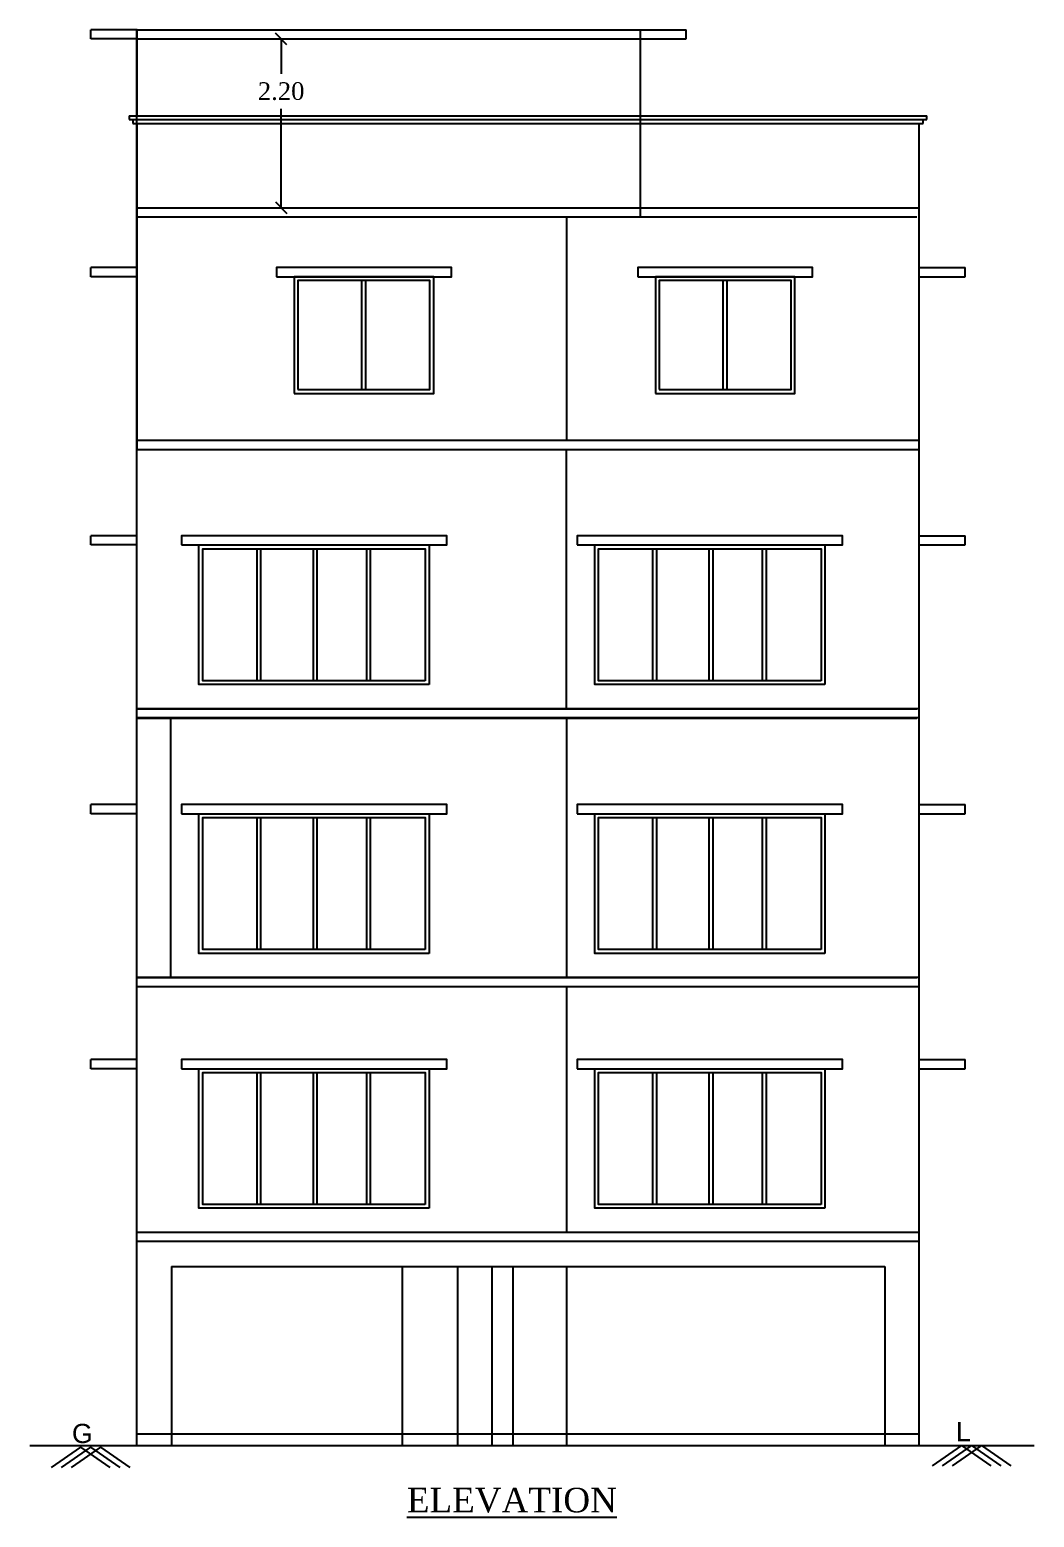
# Model space of a CAD drawing. Header units: metres. Extents: x 7889 to 8063, y -2348 to -2272.
# Drawn here: x 7890.41 to 7903.51, y -2297.26 to -2277.88 of the extents above; entities that cross this region are included whole.
import ezdxf
from ezdxf.enums import TextEntityAlignment as Align

# ---------------------------------------------------------------- set-up
doc = ezdxf.new("R2010")
doc.units = ezdxf.units.M
doc.header["$MEASUREMENT"] = 0
doc.layers.add('BLK_1_STAIR_HEADROOM', color=55, linetype='Continuous')
doc.styles.add('Isa-', font='times.ttf')
doc.styles.get("Standard").update_dxf_attribs({"font": 'arial.ttf'})
doc.styles.add('STYLE2', font='times.ttf')
doc.dimstyles.new('ISO-25', dxfattribs={"dimscale": 0, "dimtxt": 0.23, "dimasz": 0.15, "dimexe": 1.25, "dimexo": 0.625, "dimgap": 0.11, "dimtad": 0, "dimtih": 1, "dimtoh": 1, "dimzin": 1, "dimdsep": 46, "dimtxsty": 'STYLE2', "dimblk": 'OBLIQUE', "dimcen": 0, "dimse1": 1, "dimse2": 1, "dimclrd": 1, "dimclrt": 3, "dimadec": 0, "dimazin": 2, "dimtfac": 1, "dimtix": 1, "dimtofl": 0, "dimtmove": 0, "dimatfit": 3, "dimfxl": 0, "dimtolj": 1, "dimarcsym": 0})

# ---------------------------------------------------------------- blocks, each defined once
blk = doc.blocks.new('_Oblique')
at = {"color": 0, "linetype": 'ByBlock', "lineweight": -2}
blk.add_line((-0.5, -0.5), (0.5, 0.5), dxfattribs=at)
blk = doc.blocks.new('*D43')
at = {"layer": 'BLK_1_STAIR_HEADROOM', "color": 1, "lineweight": -2}
for p, q in [((7893.687, -2277.997), (7893.687, -2278.452)), ((7893.687, -2280.197), (7893.687, -2278.906))]:
    blk.add_line(p, q, dxfattribs=at)
at = {"layer": 'Defpoints', "color": 0}
for p in [(7893.687, -2277.997), (7893.687, -2277.997), (7893.687, -2280.197)]:
    blk.add_point(p, dxfattribs=at)
at = {"layer": 'BLK_1_STAIR_HEADROOM', "color": 1, "lineweight": -2, "xscale": 0.15, "yscale": 0.15, "zscale": 0.15}
for p, rotation in [((7893.687, -2277.997), 90), ((7893.687, -2280.197), 270)]:
    blk.add_blockref('_Oblique', p, dxfattribs=dict(at, rotation=rotation))
at = {"layer": 'BLK_1_STAIR_HEADROOM', "color": 1, "insert": (7893.687, -2278.679), "char_height": 0.23, "attachment_point": 5, "style": 'STYLE2'}
blk.add_mtext('\\A1;2.20', dxfattribs=at)

msp = doc.modelspace()

# ---------------------------------------------------------------- linework, layer by layer
for p, q in [((7891.20573, -2277.99721), (7891.20573, -2277.87721)), ((7891.81201, -2277.87721), (7891.20573, -2277.87721)), ((7891.80573, -2277.87721), (7898.36573, -2277.87721)), ((7891.80573, -2277.87721), (7891.80573, -2278.99721)), ((7891.80573, -2296.32721), (7891.80573, -2277.87721)), ((7898.35945, -2277.87721), (7898.96573, -2277.87721)), ((7898.36573, -2277.87721), (7898.36573, -2280.31721)), ((7898.96573, -2277.99721), (7898.96573, -2277.87721)), ((7891.80573, -2277.99721), (7891.20573, -2277.99721)), ((7891.80573, -2278.99721), (7891.80573, -2277.99721)), ((7891.80573, -2277.99721), (7898.36573, -2277.99721)), ((7891.80573, -2280.19721), (7891.80573, -2277.99721)), ((7898.36573, -2277.99721), (7898.96573, -2277.99721)), ((7891.70573, -2278.99721), (7902.10573, -2278.99721)), ((7891.70573, -2278.99721), (7891.70573, -2279.04721)), ((7891.70573, -2279.04721), (7902.10573, -2279.04721)), ((7891.75573, -2279.04721), (7891.75573, -2279.09721)), ((7891.80573, -2296.32721), (7891.80573, -2279.04721)), ((7902.05573, -2279.09721), (7902.05573, -2279.04721)), ((7902.05573, -2279.09721), (7902.05573, -2279.04721)), ((7902.10573, -2279.04721), (7902.10573, -2278.99721)), ((7891.75573, -2279.09721), (7902.05573, -2279.09721)), ((7891.80573, -2279.09721), (7891.80573, -2283.34721)), ((7902.00573, -2296.32721), (7902.00573, -2279.09721)), ((7902.00573, -2296.32721), (7902.00573, -2279.09721)), ((7891.80573, -2280.19721), (7901.97573, -2280.19721)), ((7891.80573, -2296.32721), (7891.80573, -2280.19721)), ((7891.80573, -2280.19721), (7902.00573, -2280.19721)), ((7891.80573, -2280.31721), (7901.97573, -2280.31721)), ((7891.80573, -2283.22721), (7891.80573, -2280.31721)), ((7891.80573, -2283.22721), (7891.80573, -2280.31721)), ((7897.40573, -2280.31721), (7897.40573, -2283.22721)), ((7891.20573, -2281.09721), (7891.20573, -2280.97721)), ((7891.81201, -2280.97721), (7891.20573, -2280.97721)), ((7901.99945, -2280.97721), (7902.60573, -2280.97721)), ((7902.60573, -2281.09721), (7902.60573, -2280.97721)), ((7891.80573, -2281.09721), (7891.20573, -2281.09721)), ((7894.74087, -2282.56721), (7894.74087, -2281.14721)), ((7894.79087, -2282.56721), (7894.79087, -2281.14721)), ((7899.45073, -2282.56721), (7899.45073, -2281.14721)), ((7899.50073, -2282.56721), (7899.50073, -2281.14721)), ((7902.00573, -2281.09721), (7902.60573, -2281.09721)), ((7891.80573, -2283.22721), (7901.97573, -2283.22721)), ((7891.80573, -2283.22721), (7902.00573, -2283.22721)), ((7891.80573, -2296.32721), (7891.80573, -2283.22721)), ((7902.00573, -2296.32721), (7902.00573, -2283.22721)), ((7891.80573, -2286.72204), (7891.80573, -2283.33954)), ((7891.80573, -2283.34721), (7901.97573, -2283.34721)), ((7891.80573, -2283.34721), (7902.00573, -2283.34721)), ((7897.40573, -2286.71955), (7897.40573, -2283.33705)), ((7891.20573, -2284.59204), (7891.20573, -2284.47204)), ((7891.81201, -2284.47204), (7891.20573, -2284.47204)), ((7901.99945, -2284.47204), (7902.60573, -2284.47204)), ((7902.60573, -2284.59204), (7902.60573, -2284.47204)), ((7891.80573, -2284.59204), (7891.20573, -2284.59204)), ((7893.37356, -2286.36204), (7893.37356, -2284.64204)), ((7893.42356, -2286.36204), (7893.42356, -2284.64204)), ((7894.10853, -2286.36204), (7894.10853, -2284.64204)), ((7894.15853, -2286.36204), (7894.15853, -2284.64204)), ((7894.80395, -2286.36204), (7894.80395, -2284.64204)), ((7894.85395, -2286.36204), (7894.85395, -2284.64204)), ((7898.53376, -2286.36204), (7898.53376, -2284.64204)), ((7898.58376, -2286.36204), (7898.58376, -2284.64204)), ((7899.26873, -2286.36204), (7899.26873, -2284.64204)), ((7899.31873, -2286.36204), (7899.31873, -2284.64204)), ((7899.96415, -2286.36204), (7899.96415, -2284.64204)), ((7900.01415, -2286.36204), (7900.01415, -2284.64204)), ((7902.00573, -2284.59204), (7902.60573, -2284.59204)), ((7891.80573, -2286.72204), (7902.00573, -2286.72204)), ((7891.80573, -2286.72721), (7901.97573, -2286.72721)), ((7892.24553, -2286.71955), (7892.24553, -2286.72721)), ((7897.40573, -2286.71955), (7897.40573, -2286.72721)), ((7891.80573, -2286.84204), (7902.00573, -2286.84204)), ((7891.80573, -2286.84721), (7901.97573, -2286.84721)), ((7892.24553, -2286.84204), (7892.24553, -2290.22222)), ((7897.40573, -2286.84204), (7897.40573, -2290.22222)), ((7891.20573, -2288.09472), (7891.20573, -2287.97472)), ((7891.81201, -2287.97472), (7891.20573, -2287.97472)), ((7891.80573, -2288.09472), (7891.20573, -2288.09472)), ((7893.37356, -2289.86471), (7893.37356, -2288.14471)), ((7893.42356, -2289.86471), (7893.42356, -2288.14471)), ((7894.10853, -2289.86471), (7894.10853, -2288.14471)), ((7894.15853, -2289.86471), (7894.15853, -2288.14471)), ((7894.80395, -2289.86471), (7894.80395, -2288.14471)), ((7894.85395, -2289.86471), (7894.85395, -2288.14471)), ((7898.53376, -2289.86471), (7898.53376, -2288.14471)), ((7898.58376, -2289.86471), (7898.58376, -2288.14471)), ((7899.26873, -2289.86471), (7899.26873, -2288.14471)), ((7899.31873, -2289.86471), (7899.31873, -2288.14471)), ((7899.96415, -2289.86471), (7899.96415, -2288.14471)), ((7900.01415, -2289.86471), (7900.01415, -2288.14471)), ((7901.99945, -2287.97471), (7902.60573, -2287.97471)), ((7902.00573, -2288.09471), (7902.60573, -2288.09471)), ((7902.60573, -2288.09471), (7902.60573, -2287.97471)), ((7891.80573, -2290.22472), (7902.00573, -2290.22471)), ((7891.80573, -2290.22721), (7901.97573, -2290.22721)), ((7892.24553, -2290.22222), (7892.24553, -2290.22721)), ((7897.40573, -2290.22222), (7897.40573, -2290.22721)), ((7891.80573, -2290.34472), (7902.00573, -2290.34471)), ((7891.80573, -2293.54722), (7891.80573, -2290.34472)), ((7891.80573, -2293.54722), (7891.80573, -2290.34472)), ((7891.80573, -2290.34721), (7901.97573, -2290.34721)), ((7897.40573, -2290.34471), (7897.40573, -2293.54472)), ((7891.20573, -2291.41721), (7891.20573, -2291.29721)), ((7891.81201, -2291.29721), (7891.20573, -2291.29721)), ((7891.80573, -2291.41721), (7891.20573, -2291.41721)), ((7901.99945, -2291.29721), (7902.60573, -2291.29721)), ((7902.00573, -2291.41721), (7902.60573, -2291.41721)), ((7902.60573, -2291.41721), (7902.60573, -2291.29721)), ((7893.37356, -2293.18721), (7893.37356, -2291.46721)), ((7893.42356, -2293.18721), (7893.42356, -2291.46721)), ((7894.10853, -2293.18721), (7894.10853, -2291.46721)), ((7894.15853, -2293.18721), (7894.15853, -2291.46721)), ((7894.80395, -2293.18721), (7894.80395, -2291.46721)), ((7894.85395, -2293.18721), (7894.85395, -2291.46721)), ((7898.53376, -2293.18721), (7898.53376, -2291.46721)), ((7898.58376, -2293.18721), (7898.58376, -2291.46721)), ((7899.26873, -2293.18721), (7899.26873, -2291.46721)), ((7899.31873, -2293.18721), (7899.31873, -2291.46721)), ((7899.96415, -2293.18721), (7899.96415, -2291.46721)), ((7900.01415, -2293.18721), (7900.01415, -2291.46721)), ((7891.80573, -2293.54721), (7901.97573, -2293.54721)), ((7891.80573, -2293.54722), (7902.00573, -2293.54721)), ((7891.80573, -2293.66721), (7901.97573, -2293.66721)), ((7891.80573, -2293.66722), (7902.00573, -2293.66721)), ((7891.80573, -2296.32721), (7891.80573, -2293.66722)), ((7892.25573, -2293.99722), (7901.55573, -2293.99721)), ((7892.25573, -2293.99722), (7892.25573, -2296.32721)), ((7895.26573, -2293.99721), (7895.26573, -2296.32721)), ((7895.98573, -2293.99721), (7895.98573, -2296.32721)), ((7896.43573, -2293.99721), (7896.43573, -2296.32721)), ((7896.43573, -2293.99721), (7896.43573, -2296.32721)), ((7896.43573, -2293.99722), (7896.43573, -2296.32721)), ((7896.70573, -2293.99722), (7896.70573, -2296.32721)), ((7897.40573, -2293.99721), (7897.40573, -2296.32721)), ((7901.55573, -2293.99721), (7901.55573, -2296.32721)), ((7901.55573, -2293.99721), (7901.55573, -2296.32721)), ((7891.80573, -2296.17721), (7902.00573, -2296.17721)), ((7890.41875, -2296.32721), (7903.42991, -2296.32721))]:
    msp.add_line(p, q)
at = {"color": 90}
for p, q in [((7891.80573, -2278.99721), (7901.97573, -2278.99721)), ((7890.40958, -2296.32721), (7903.50543, -2296.32721))]:
    msp.add_line(p, q, dxfattribs=at)
at = {"lineweight": 25}
for p, q in [((7891.07204, -2296.35076), (7890.69016, -2296.61486)), ((7891.20184, -2296.35076), (7890.81997, -2296.61486)), ((7891.33166, -2296.35076), (7890.94979, -2296.61486)), ((7891.07202, -2296.35076), (7891.4539, -2296.61486)), ((7891.20184, -2296.35076), (7891.58372, -2296.61486)), ((7891.33166, -2296.35076), (7891.71354, -2296.61486)), ((7902.55734, -2296.32721), (7902.17547, -2296.59131)), ((7902.68715, -2296.32721), (7902.30527, -2296.59131)), ((7902.81697, -2296.32721), (7902.43509, -2296.59131)), ((7902.55733, -2296.32721), (7902.9392, -2296.59131)), ((7902.68715, -2296.32721), (7903.06902, -2296.59131)), ((7902.81697, -2296.32721), (7903.19884, -2296.59131))]:
    msp.add_line(p, q, dxfattribs=at)
for points in [[(7893.62587, -2281.09721), (7895.90587, -2281.09721), (7895.90587, -2280.97721), (7893.62587, -2280.97721)], [(7898.33573, -2281.09721), (7900.61573, -2281.09721), (7900.61573, -2280.97721), (7898.33573, -2280.97721)], [(7893.85587, -2282.61721), (7895.67587, -2282.61721), (7895.67587, -2281.09721), (7893.85587, -2281.09721)], [(7893.90587, -2282.56721), (7895.62587, -2282.56721), (7895.62587, -2281.14721), (7893.90587, -2281.14721)], [(7898.56573, -2282.61721), (7900.38573, -2282.61721), (7900.38573, -2281.09721), (7898.56573, -2281.09721)], [(7898.56573, -2282.61721), (7900.38573, -2282.61721), (7900.38573, -2281.09721), (7898.56573, -2281.09721)], [(7898.61573, -2282.56721), (7900.33573, -2282.56721), (7900.33573, -2281.14721), (7898.61573, -2281.14721)], [(7898.61573, -2282.56721), (7900.33573, -2282.56721), (7900.33573, -2281.14721), (7898.61573, -2281.14721)], [(7892.38598, -2284.59204), (7895.84598, -2284.59204), (7895.84598, -2284.47204), (7892.38598, -2284.47204)], [(7897.54618, -2284.59204), (7901.00618, -2284.59204), (7901.00618, -2284.47204), (7897.54618, -2284.47204)], [(7895.61598, -2286.41204), (7892.61598, -2286.41204), (7892.61598, -2284.59204), (7895.61598, -2284.59204)], [(7895.56598, -2286.36204), (7892.66598, -2286.36204), (7892.66598, -2284.64204), (7895.56598, -2284.64204)], [(7900.77618, -2286.41204), (7897.77618, -2286.41204), (7897.77618, -2284.59204), (7900.77618, -2284.59204)], [(7900.72618, -2286.36204), (7897.82618, -2286.36204), (7897.82618, -2284.64204), (7900.72618, -2284.64204)], [(7892.38598, -2288.09471), (7895.84598, -2288.09471), (7895.84598, -2287.97471), (7892.38598, -2287.97471)], [(7895.61598, -2289.91471), (7892.61598, -2289.91471), (7892.61598, -2288.09471), (7895.61598, -2288.09471)], [(7895.56598, -2289.86471), (7892.66598, -2289.86471), (7892.66598, -2288.14471), (7895.56598, -2288.14471)], [(7897.54618, -2288.09471), (7901.00618, -2288.09471), (7901.00618, -2287.97471), (7897.54618, -2287.97471)], [(7900.77618, -2289.91471), (7897.77618, -2289.91471), (7897.77618, -2288.09471), (7900.77618, -2288.09471)], [(7900.72618, -2289.86471), (7897.82618, -2289.86471), (7897.82618, -2288.14471), (7900.72618, -2288.14471)], [(7892.38598, -2291.41721), (7895.84598, -2291.41721), (7895.84598, -2291.29721), (7892.38598, -2291.29721)], [(7895.61598, -2293.23721), (7892.61598, -2293.23721), (7892.61598, -2291.41721), (7895.61598, -2291.41721)], [(7897.54618, -2291.41721), (7901.00618, -2291.41721), (7901.00618, -2291.29721), (7897.54618, -2291.29721)], [(7900.77618, -2293.23721), (7897.77618, -2293.23721), (7897.77618, -2291.41721), (7900.77618, -2291.41721)], [(7895.56598, -2293.18721), (7892.66598, -2293.18721), (7892.66598, -2291.46721), (7895.56598, -2291.46721)], [(7900.72618, -2293.18721), (7897.82618, -2293.18721), (7897.82618, -2291.46721), (7900.72618, -2291.46721)]]:
    msp.add_lwpolyline(points, close=True)

# ---------------------------------------------------------------- texts
for s, p in [('G', (7891.09551, -2296.29646)), ('L', (7902.58082, -2296.27291))]:
    msp.add_text(s, height=0.25, dxfattribs=at).set_placement(p, align=Align.CENTER)
at = {"lineweight": 25, "style": 'Isa-'}
msp.add_text('%%UELEVATION', height=0.32, dxfattribs=at).set_placement((7895.32612, -2297.1995))

# ---------------------------------------------------------------- dimensions: what is measured, and where the dimension line sits
at = {"layer": 'BLK_1_STAIR_HEADROOM', "color": 1}
dim = msp.add_linear_dim(base=(7893.68675, -2277.99721), p1=(7893.68675, -2280.19721), p2=(7893.68675, -2277.99721), angle=90, dimstyle='ISO-25', override={"dimscale": 1, "dimclrt": 1}, dxfattribs=at)
dim.commit()
dim.dimension.update_dxf_attribs({"geometry": '*D43', "text_midpoint": (7893.68675, -2278.67907), "dimtype": 160})

doc.saveas('drawing.dxf')
